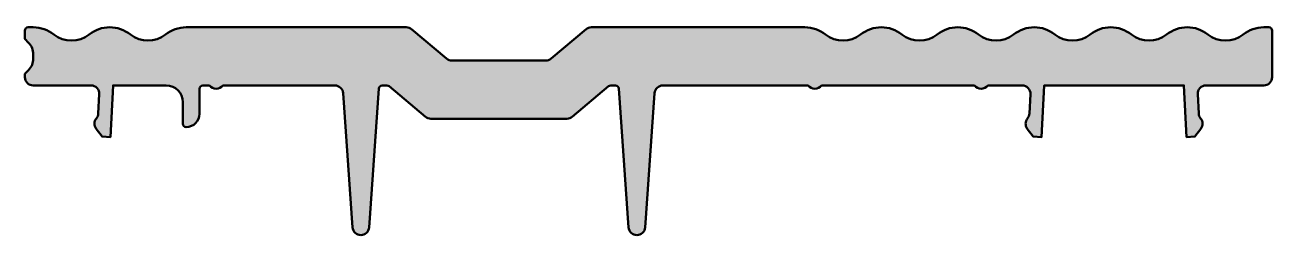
# Model space of a CAD drawing. Extents: x 0 to 75, y -12.5 to 0.1.
import ezdxf

# ---------------------------------------------------------------- set-up
doc = ezdxf.new("R2010")
doc.units = 0
doc.layers.add('0S-Plastic contour', color=254, linetype='Continuous', lineweight=50)
doc.layers.add('0S-Plastic hatch', color=253, linetype='Continuous', lineweight=25)

# ---------------------------------------------------------------- blocks, each defined once
blk = doc.blocks.new('265455__BCFAFB64_DDE0_48D2_9B3B_099D9AFC713E_')
at = {"layer": '0S-Plastic hatch'}
h = blk.add_hatch(color=256, dxfattribs=at)
edge = h.paths.add_edge_path()
edge.add_arc((69.89933548266269, -1.996157904270877), 2, 51.64198394837849, 128.3580160516214)
edge.add_ellipse((67.5993354826627, 0.9100920957291158), major_axis=(-1.706249999999992, 0), ratio=1, start_angle=51.64198394837848, end_angle=128.3580160516215, ccw=False)
edge.add_arc((65.2993354826627, -1.996157904270877), 2, 51.64198394837859, 128.3580160516214)
edge.add_ellipse((62.9993354826627, 0.9100920957291158), major_axis=(-1.706249999999992, 0), ratio=1, start_angle=51.64198394837882, end_angle=128.3580160516215, ccw=False)
edge.add_arc((60.6993354826627, -1.996157904270884), 2.000000000000009, 51.64198394837829, 128.3580160516214)
edge.add_ellipse((58.39933548266269, 0.9100920957291297), major_axis=(-1.706250000000007, 0), ratio=1, start_angle=51.641983948378595, end_angle=128.3580160516214, ccw=False)
edge.add_arc((56.09933548266268, -1.996157904270869), 1.999999999999994, 51.64198394837844, 128.3580160516215)
edge.add_ellipse((53.79933548266268, 0.9100920957291297), major_axis=(-1.706250000000008, 0), ratio=1, start_angle=51.641983948378595, end_angle=128.3580160516214, ccw=False)
edge.add_arc((51.49933548266267, -1.996157904270877), 2, 51.64198394837857, 128.3580160516214)
edge.add_ellipse((49.19933548266268, 0.9100920957291062), major_axis=(-1.706249999999979, 0), ratio=1, start_angle=51.64198394837848, end_angle=128.3580160516216, ccw=False)
edge.add_arc((46.89933548266268, -1.996157904270898), 2.000000000000021, 51.64198394837882, 90.00000000000018)
edge.add_line((46.89933548266267, 0.003842095729123), (34.0648277849842, 0.003842095729123))
edge.add_arc((34.06482778498421, -0.4961579042708735), 0.4999999999999965, 90.00000000000081, 130.0000000000011)
edge.add_line((33.74343398014094, -0.1131356827113937), (31.63874417037288, -1.879180125830362))
edge.add_ellipse((31.31735036552961, -1.496157904270894), major_axis=(-0.4999999999999854, 0), ratio=1, start_angle=90.0000000000004, end_angle=130.0000000000017, ccw=False)
edge.add_line((31.31735036552961, -1.996157904270879), (25.68132059979578, -1.996157904270877))
edge.add_ellipse((25.68132059979578, -1.496157904270898), major_axis=(-0.4999999999999787, 0), ratio=1, start_angle=49.99999999999818, end_angle=90, ccw=False)
edge.add_line((25.35992679495251, -1.879180125830361), (23.25523698518445, -0.1131356827113912))
edge.add_arc((22.93384318034116, -0.4961579042708842), 0.5000000000000111, 49.99999999999918, 89.9999999999992)
edge.add_line((22.93384318034117, 0.0038420957291269), (9.69933548266269, 0.003842095729123))
edge.add_arc((9.69933548266269, -1.996157904270877), 2, 90, 128.3580160516214)
edge.add_ellipse((7.39933548266269, 0.9100920957291185), major_axis=(-1.706249999999995, 0), ratio=1, start_angle=51.64198394837831, end_angle=128.3580160516215, ccw=False)
edge.add_arc((5.099335482662681, -1.996157904270877), 2.000000000000004, 51.64198394837847, 128.3580160516214)
edge.add_ellipse((2.799335482662681, 0.9100920957291116), major_axis=(-1.706249999999986, 0), ratio=1, start_angle=51.64198394837848, end_angle=128.3580160516218, ccw=False)
edge.add_arc((0.4993354826626871, -1.996157904270877), 2, 51.6419839483786, 89.99999999999999)
edge.add_line((0.4993354826626878, 0.003842095729123), (0.1993354826626898, 0.003842095729123))
edge.add_arc((0.1993354826626756, -0.1961579042708799), 0.2000000000000028, 89.99999999999594, 180)
edge.add_line((-0.0006645173373272, -0.1961579042708799), (-0.000664517337313, -0.6961579042708764))
edge.add_line((-0.000664517337313, -0.6961579042708764), (0.2186752830013319, -0.9232909165423208))
edge.add_ellipse((-0.5006645173373443, -1.617949287001335), major_axis=(-1.000000000000029, 0), ratio=1, start_angle=180, end_angle=223.9999999999998, ccw=False)
edge.add_line((0.4993354826626856, -1.617949287001335), (0.4993354826626871, -1.874366521540434))
edge.add_ellipse((-0.5006645173373055, -1.874366521540429), major_axis=(-0.9999999999999925, 0), ratio=1, start_angle=135.9999999999995, end_angle=180, ccw=False)
edge.add_line((0.2186752830013322, -2.569024891999429), (-0.000664517337313, -2.796157904270877))
edge.add_line((-0.000664517337313, -2.796157904270877), (-0.000664517337313, -2.996157904270877))
edge.add_arc((0.4993354826626871, -2.996157904270877), 0.5, 180, 269.9999999999999)
edge.add_line((0.4993354826626863, -3.496157904270877), (3.972445420022211, -3.496157904270877))
edge.add_ellipse((3.972445420022208, -3.996157904270877), major_axis=(-0.5000000000000009, 0), ratio=1, start_angle=177.0000000000007, end_angle=269.99999999999966, ccw=False)
edge.add_line((4.471760187399496, -4.022325882392346), (4.411177336690045, -5.178315537711675))
edge.add_ellipse((3.911862569312727, -5.152147559590176), major_axis=(-0.5000000000000322, 0), ratio=1, start_angle=140.1301023541554, end_angle=176.9999999999972, ccw=False)
edge.add_arc((4.679364623370645, -5.793194045437299), 0.5000000000000026, 140.1301023541563, 217.0000000000003)
edge.add_line((4.280046868346998, -6.094101557013328), (4.638654476306314, -6.569989926149407))
edge.add_line((4.638654476306314, -6.569989926149407), (5.137969243683599, -6.596157904270878))
edge.add_line((5.137969243683599, -6.596157904270878), (5.300433359461024, -3.496157904270877))
edge.add_line((5.300433359461024, -3.496157904270877), (8.499335482662687, -3.496157904270877))
edge.add_ellipse((8.499335482662687, -4.496157904270877), major_axis=(-1, 0), ratio=1, start_angle=180, end_angle=270, ccw=False)
edge.add_line((9.499335482662687, -4.496157904270877), (9.499335482662687, -5.796157904270881))
edge.add_arc((9.69933548266269, -5.796157904270881), 0.2000000000000028, 180, 270)
edge.add_arc((9.69933548266269, -5.196157904270879), 0.8000000000000007, 270, 360)
edge.add_line((10.49933548266269, -5.196157904270879), (10.49933548266269, -3.696157904270876))
edge.add_ellipse((10.69933548266269, -3.696157904270877), major_axis=(-0.2000000000000046, 0), ratio=1, start_angle=270.0000000000005, end_angle=360, ccw=False)
edge.add_line((10.69933548266269, -3.496157904270873), (11.09933548266269, -3.496157904270877))
edge.add_arc((11.49933548266268, -3.196157904270879), 0.4999999999999972, 216.8698976458439, 323.1301023541565)
edge.add_line((11.89933548266268, -3.496157904270874), (18.63747908903342, -3.496157904270877))
edge.add_ellipse((18.63747908903342, -3.996157904270875), major_axis=(-0.4999999999999983, 0), ratio=1, start_angle=183.9999999999999, end_angle=270.0000000000004, ccw=False)
edge.add_line((19.13626111416333, -3.961279667398813), (19.70055345753278, -12.03103614114294))
edge.add_arc((20.19933548266269, -11.99615790427087), 0.5000000000000004, 183.9999999999999, 356.0000000000002)
edge.add_line((20.6981175077926, -12.03103614114294), (21.28192454039869, -3.682206609522051))
edge.add_ellipse((21.48143735045066, -3.696157904270874), major_axis=(-0.2000000000000022, 0), ratio=1, start_angle=270.00000000000307, end_angle=356.00000000000057, ccw=False)
edge.add_line((21.48143735045065, -3.496157904270872), (21.76913843068932, -3.496157904270877))
edge.add_ellipse((21.76913843068932, -3.696157904270893), major_axis=(-0.2000000000000162, 0), ratio=1, start_angle=230.0000000000017, end_angle=269.999999999999, ccw=False)
edge.add_line((21.89769595262664, -3.542949015647081), (24.0860309750208, -5.379180125830362))
edge.add_arc((24.40742477986408, -4.99615790427088), 0.4999999999999984, 229.999999999999, 269.9999999999992)
edge.add_line((24.40742477986407, -5.496157904270878), (32.5912461854613, -5.496157904270877))
edge.add_arc((32.5912461854613, -4.996157904270877), 0.5, 270.0000000000008, 310.0000000000008)
edge.add_line((32.91263999030457, -5.379180125830361), (35.10097501269874, -3.542949015647081))
edge.add_ellipse((35.22953253463605, -3.69615790427088), major_axis=(-0.2000000000000038, 0), ratio=1, start_angle=270, end_angle=309.99999999999994, ccw=False)
edge.add_line((35.22953253463605, -3.496157904270877), (35.51723361487474, -3.496157904270877))
edge.add_ellipse((35.51723361487474, -3.696157904270872), major_axis=(-0.1999999999999953, 0), ratio=1, start_angle=183.999999999999, end_angle=269.99999999999795, ccw=False)
edge.add_line((35.71674642492669, -3.682206609522051), (36.30055345753277, -12.03103614114294))
edge.add_arc((36.79933548266269, -11.99615790427087), 0.5000000000000075, 183.9999999999999, 356.0000000000002)
edge.add_line((37.29811750779261, -12.03103614114294), (37.86240985116204, -3.961279667398812))
edge.add_ellipse((38.36119187629196, -3.996157904270881), major_axis=(-0.500000000000008, 0), ratio=1, start_angle=270.0000000000008, end_angle=355.99999999999943, ccw=False)
edge.add_line((38.36119187629196, -3.496157904270873), (47.0993354826627, -3.496157904270877))
edge.add_arc((47.49933548266269, -3.196157904270865), 0.5000000000000057, 216.8698976458451, 323.1301023541549)
edge.add_line((47.89933548266269, -3.496157904270877), (57.0993354826627, -3.496157904270877))
edge.add_arc((57.4993354826627, -3.196157904270869), 0.5000000000000032, 216.8698976458448, 323.1301023541553)
edge.add_line((57.89933548266269, -3.496157904270876), (59.970258387102, -3.496157904270877))
edge.add_ellipse((59.97025838710199, -3.996157904270875), major_axis=(-0.4999999999999983, 0), ratio=1, start_angle=177.0000000000001, end_angle=269.9999999999984, ccw=False)
edge.add_line((60.46957315447928, -4.022325882392347), (60.40899059567731, -5.17830996778516))
edge.add_ellipse((59.90967582829999, -5.152141989663688), major_axis=(-0.5000000000000266, 0), ratio=1, start_angle=140.1296865451743, end_angle=177.0000000000003, ccw=False)
edge.add_arc((60.67717323011219, -5.793194045437299), 0.4999999999999952, 140.1296865451736, 216.9999999999994)
edge.add_line((60.27785547508854, -6.094101557013316), (60.63646308304787, -6.569989926149403))
edge.add_line((60.63646308304787, -6.569989926149403), (61.13577785042514, -6.596157904270878))
edge.add_line((61.13577785042514, -6.596157904270878), (61.29824196620257, -3.496157904270877))
edge.add_line((61.29824196620257, -3.496157904270877), (69.69824196620257, -3.496157904270877))
edge.add_line((69.69824196620257, -3.496157904270877), (69.86070608198001, -6.596157904270878))
edge.add_line((69.86070608198001, -6.596157904270878), (70.36002084935731, -6.569989926149403))
edge.add_line((70.36002084935731, -6.569989926149403), (70.71862845731661, -6.094101557013321))
edge.add_arc((70.31931070229297, -5.793194045437289), 0.5000000000000043, 322.9999999999993, 399.8703134548254)
edge.add_ellipse((71.08680810410515, -5.152141989663686), major_axis=(-0.4999999999999987, 0), ratio=1, start_angle=3.000000000000284, end_angle=39.87031345482711, ccw=False)
edge.add_line((70.58749333672786, -5.17830996778516), (70.52691077792586, -4.022325882392351))
edge.add_ellipse((71.02622554530316, -3.99615790427087), major_axis=(-0.4999999999999989, 0), ratio=1, start_angle=-90, end_angle=3.000000000001023, ccw=False)
edge.add_line((71.02622554530316, -3.496157904270871), (74.4993354826627, -3.496157904270877))
edge.add_arc((74.4993354826627, -2.996157904270884), 0.4999999999999929, 270, 360)
edge.add_line((74.9993354826627, -2.996157904270884), (74.99933548266269, -0.1961579042708799))
edge.add_arc((74.79933548266268, -0.1961579042708727), 0.1999999999999886, 0, 89.99999999999594)
edge.add_line((74.7993354826627, 0.0038420957291159), (74.4993354826627, 0.003842095729123))
edge.add_arc((74.4993354826627, -1.996157904270898), 2.000000000000021, 90, 128.3580160516214)
edge.add_ellipse((72.19933548266268, 0.9100920957291198), major_axis=(-1.706249999999998, 0), ratio=1, start_angle=51.64198394837871, end_angle=128.3580160516213, ccw=False)
at = {"layer": '0S-Plastic contour', "color": 7}
for points in [[(0.4993354826626878, 0.003842095729123), (0.1993354826626898, 0.003842095729123)], [(22.93384318034117, 0.0038420957291269), (9.69933548266269, 0.003842095729123)], [(46.89933548266267, 0.003842095729123), (34.0648277849842, 0.003842095729123)], [(74.7993354826627, 0.0038420957291159), (74.4993354826627, 0.003842095729123)], [(-0.0006645173373272, -0.1961579042708799), (-0.000664517337313, -0.6961579042708764), (0.2186752830013319, -0.9232909165423208)], [(25.35992679495251, -1.879180125830361), (23.25523698518445, -0.1131356827113912)], [(33.74343398014094, -0.1131356827113937), (31.63874417037288, -1.879180125830362)], [(74.9993354826627, -2.996157904270884), (74.99933548266269, -0.1961579042708799)], [(0.4993354826626856, -1.617949287001335), (0.4993354826626871, -1.874366521540434)], [(31.31735036552961, -1.996157904270879), (25.68132059979578, -1.996157904270877)], [(0.2186752830013322, -2.569024891999429), (-0.000664517337313, -2.796157904270877), (-0.000664517337313, -2.996157904270877)], [(0.4993354826626863, -3.496157904270877), (3.972445420022211, -3.496157904270877)], [(4.280046868346998, -6.094101557013328), (4.638654476306314, -6.569989926149407), (5.137969243683599, -6.596157904270878), (5.300433359461024, -3.496157904270877), (8.499335482662687, -3.496157904270877)], [(10.49933548266269, -5.196157904270879), (10.49933548266269, -3.696157904270876)], [(10.69933548266269, -3.496157904270873), (11.09933548266269, -3.496157904270877)], [(11.89933548266268, -3.496157904270874), (18.63747908903342, -3.496157904270877)], [(20.6981175077926, -12.03103614114294), (21.28192454039869, -3.682206609522051)], [(21.48143735045065, -3.496157904270872), (21.76913843068932, -3.496157904270877)], [(21.89769595262664, -3.542949015647081), (24.0860309750208, -5.379180125830362)], [(32.91263999030457, -5.379180125830361), (35.10097501269874, -3.542949015647081)], [(35.22953253463605, -3.496157904270877), (35.51723361487474, -3.496157904270877)], [(35.71674642492669, -3.682206609522051), (36.30055345753277, -12.03103614114294)], [(38.36119187629196, -3.496157904270873), (47.0993354826627, -3.496157904270877)], [(47.89933548266269, -3.496157904270877), (57.0993354826627, -3.496157904270877)], [(57.89933548266269, -3.496157904270876), (59.970258387102, -3.496157904270877)], [(60.27785547508854, -6.094101557013316), (60.63646308304787, -6.569989926149403), (61.13577785042514, -6.596157904270878), (61.29824196620257, -3.496157904270877), (69.69824196620257, -3.496157904270877), (69.86070608198001, -6.596157904270878), (70.36002084935731, -6.569989926149403), (70.71862845731661, -6.094101557013321)], [(71.02622554530316, -3.496157904270871), (74.4993354826627, -3.496157904270877)], [(4.471760187399496, -4.022325882392346), (4.411177336690045, -5.178315537711675)], [(9.499335482662687, -4.496157904270877), (9.499335482662687, -5.796157904270881)], [(19.13626111416333, -3.961279667398813), (19.70055345753278, -12.03103614114294)], [(37.29811750779261, -12.03103614114294), (37.86240985116204, -3.961279667398812)], [(60.46957315447928, -4.022325882392347), (60.40899059567731, -5.17830996778516)], [(70.58749333672786, -5.17830996778516), (70.52691077792586, -4.022325882392351)], [(24.40742477986407, -5.496157904270878), (32.5912461854613, -5.496157904270877)]]:
    blk.add_lwpolyline(points, dxfattribs=at)
for centre, radius, start, end in [((0.1993354826626756, -0.1961579042708799), 0.2000000000000028, 89.99999999999594, 180), ((0.4993354826626871, -1.996157904270877), 2, 51.6419839483786, 89.99999999999999), ((5.099335482662681, -1.996157904270877), 2.000000000000004, 51.64198394837847, 128.3580160516214), ((9.69933548266269, -1.996157904270877), 2, 90, 128.3580160516214), ((22.93384318034116, -0.4961579042708842), 0.5000000000000111, 49.99999999999918, 89.9999999999992), ((34.06482778498421, -0.4961579042708735), 0.4999999999999965, 90.00000000000081, 130.0000000000011), ((46.89933548266268, -1.996157904270898), 2.000000000000021, 51.64198394837882, 90.00000000000018), ((51.49933548266267, -1.996157904270877), 2, 51.64198394837857, 128.3580160516214), ((56.09933548266268, -1.996157904270869), 1.999999999999994, 51.64198394837844, 128.3580160516215), ((60.6993354826627, -1.996157904270884), 2.000000000000009, 51.64198394837829, 128.3580160516214), ((65.2993354826627, -1.996157904270877), 2, 51.64198394837859, 128.3580160516214), ((69.89933548266269, -1.996157904270877), 2, 51.64198394837849, 128.3580160516214), ((74.4993354826627, -1.996157904270898), 2.000000000000021, 90, 128.3580160516214), ((74.79933548266268, -0.1961579042708727), 0.1999999999999886, 0, 89.99999999999594), ((0.4993354826626871, -2.996157904270877), 0.5, 180, 269.9999999999999), ((74.4993354826627, -2.996157904270884), 0.4999999999999929, 270, 0), ((11.49933548266268, -3.196157904270879), 0.4999999999999972, 216.8698976458439, 323.1301023541565), ((47.49933548266269, -3.196157904270865), 0.5000000000000057, 216.8698976458451, 323.1301023541549), ((57.4993354826627, -3.196157904270869), 0.5000000000000032, 216.8698976458448, 323.1301023541553), ((9.69933548266269, -5.196157904270879), 0.8000000000000007, 270, 0), ((4.679364623370645, -5.793194045437299), 0.5000000000000026, 140.1301023541563, 217.0000000000003), ((9.69933548266269, -5.796157904270881), 0.2000000000000028, 180, 270), ((24.40742477986408, -4.99615790427088), 0.4999999999999984, 229.999999999999, 269.9999999999992), ((32.5912461854613, -4.996157904270877), 0.5, 270.0000000000008, 310.0000000000008), ((60.67717323011219, -5.793194045437299), 0.4999999999999952, 140.1296865451736, 216.9999999999994), ((70.31931070229297, -5.793194045437289), 0.5000000000000043, 322.9999999999993, 39.87031345482538), ((20.19933548266269, -11.99615790427087), 0.5000000000000004, 183.9999999999999, 356.0000000000002), ((36.79933548266269, -11.99615790427087), 0.5000000000000075, 183.9999999999999, 356.0000000000002)]:
    blk.add_arc(centre, radius, start, end, dxfattribs=at)
at = {"layer": '0S-Plastic contour', "color": 7, "extrusion": (0, 0, -1)}
for centre, radius, start, end in [((-2.799335482662681, 0.9100920957291116), 1.706249999999986, 231.6419839483782, 308.3580160516216), ((-7.39933548266269, 0.9100920957291185), 1.706249999999995, 231.6419839483785, 308.3580160516217), ((-49.19933548266268, 0.9100920957291062), 1.706249999999979, 231.6419839483784, 308.3580160516216), ((-53.79933548266268, 0.9100920957291297), 1.706250000000008, 231.6419839483786, 308.3580160516214), ((-58.39933548266269, 0.9100920957291297), 1.706250000000007, 231.6419839483786, 308.3580160516214), ((-62.9993354826627, 0.9100920957291158), 1.706249999999992, 231.6419839483785, 308.3580160516212), ((-67.5993354826627, 0.9100920957291158), 1.706249999999992, 231.6419839483785, 308.3580160516215), ((-72.19933548266268, 0.9100920957291198), 1.706249999999999, 231.6419839483787, 308.3580160516214), ((0.5006645173373443, -1.617949287001335), 1.000000000000029, 136.0000000000002, 180), ((0.5006645173373055, -1.874366521540429), 0.9999999999999925, 180, 224.0000000000006), ((-25.68132059979578, -1.496157904270898), 0.4999999999999787, 270, 310.0000000000018), ((-31.31735036552961, -1.496157904270894), 0.4999999999999854, 229.9999999999983, 269.9999999999996), ((-3.972445420022208, -3.996157904270877), 0.5000000000000009, 90.00000000000036, 182.9999999999994), ((-8.499335482662687, -4.496157904270877), 1, 90, 180), ((-10.69933548266269, -3.696157904270877), 0.2000000000000046, 0, 89.99999999999947), ((-18.63747908903342, -3.996157904270875), 0.4999999999999983, 89.99999999999959, 176.0000000000001), ((-21.48143735045066, -3.696157904270874), 0.2000000000000022, 3.999999999999403, 89.99999999999694), ((-21.76913843068932, -3.696157904270893), 0.2000000000000162, 90.00000000000102, 129.9999999999983), ((-35.22953253463605, -3.69615790427088), 0.2000000000000038, 50.00000000000009, 90), ((-35.51723361487474, -3.696157904270872), 0.1999999999999953, 90.00000000000205, 176.000000000001), ((-38.36119187629196, -3.996157904270881), 0.500000000000008, 4.000000000000588, 89.9999999999992), ((-59.97025838710199, -3.996157904270875), 0.4999999999999983, 90.0000000000016, 183), ((-71.02622554530316, -3.99615790427087), 0.4999999999999989, 356.999999999999, 90), ((-3.911862569312727, -5.152147559590176), 0.5000000000000322, 183.0000000000029, 219.8698976458446), ((-59.90967582829999, -5.152141989663688), 0.5000000000000266, 182.9999999999998, 219.8703134548258), ((-71.08680810410515, -5.152141989663686), 0.4999999999999987, 320.1296865451729, 356.9999999999997)]:
    blk.add_arc(centre, radius, start, end, dxfattribs=at)
blk = doc.blocks.new('265455__3D5D4210_E8BC_4F6D_995F_1DD418FCB1CE_')
at = {"layer": '0S-Plastic contour', "color": 7}
blk.add_blockref('265455__BCFAFB64_DDE0_48D2_9B3B_099D9AFC713E_', (0, 0), dxfattribs=at)

msp = doc.modelspace()

# ---------------------------------------------------------------- block references
at = {"layer": '0S-Plastic contour', "color": 7}
msp.add_blockref('265455__3D5D4210_E8BC_4F6D_995F_1DD418FCB1CE_', (0, 0), dxfattribs=at)

doc.saveas('drawing.dxf')
